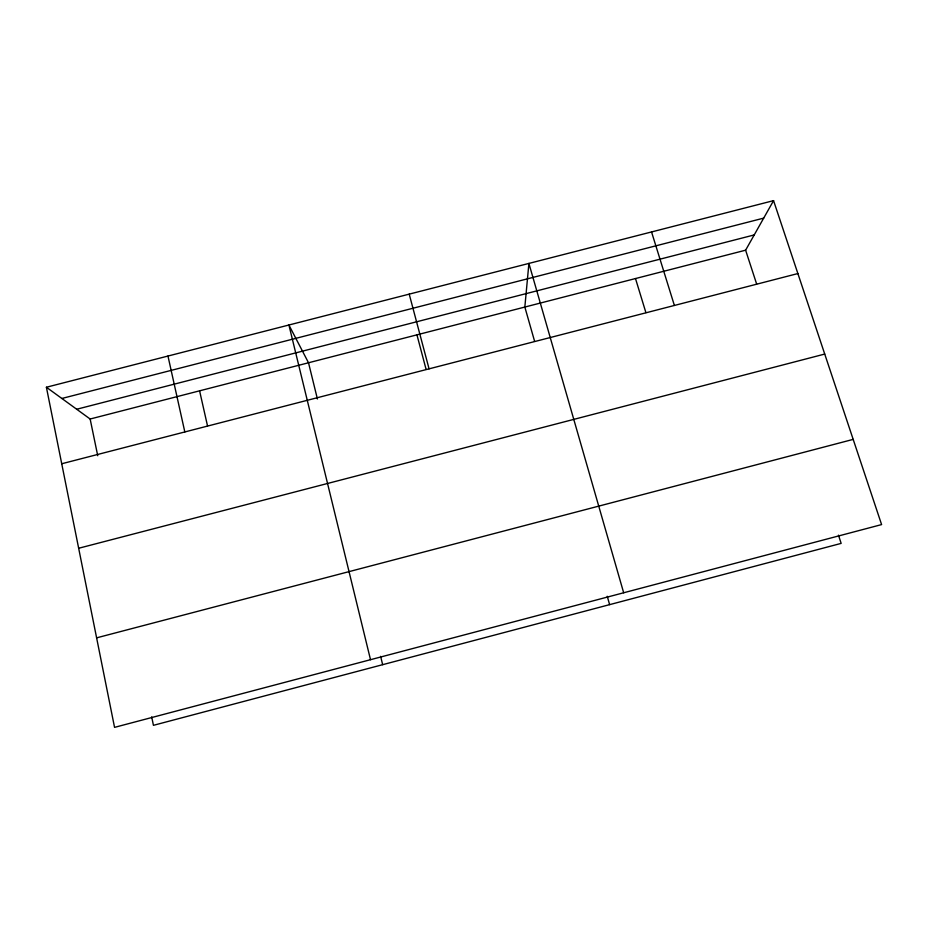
<?xml version="1.0" encoding="UTF-8"?>
<svg xmlns="http://www.w3.org/2000/svg" width="928" height="928" viewBox="0 0 928 928"><rect width="100%" height="100%" fill="white"/><g stroke="black" fill="none" stroke-linecap="round" stroke-linejoin="round"><path stroke-width="1.39" d="M46.4 387.243L90.144 419.015L745.613 250.189L773.558 200.634L881.6 524.587L114.55 727.366L46.4 387.243L773.558 200.634M96.616 637.849L853.18 439.385M78.66 548.262L824.725 354.067M61.735 463.756L797.883 273.551M61.863 398.472L763.686 218.126M76.699 409.248L754.209 234.935M745.613 250.189L756.633 284.003M838.46 535.166L841.151 543.39L153.433 725.325L151.682 716.868M651.549 231.942L674.389 305.463M635.494 278.551L645.9 312.62M623.674 592.783L528.902 263.413L524.842 307.052L534.621 341.365M607.248 596.286L609.626 604.638M409.213 294.13L429.072 368.845M416.939 334.846L426.103 369.402M317.411 398.97L308.514 362.767L288.91 325.009L370.516 659.704M380.619 656.351L382.661 664.68M199.59 390.827L207.512 425.882M167.968 356.039L184.823 431.949M90.144 419.015L97.73 455.729"/></g></svg>
